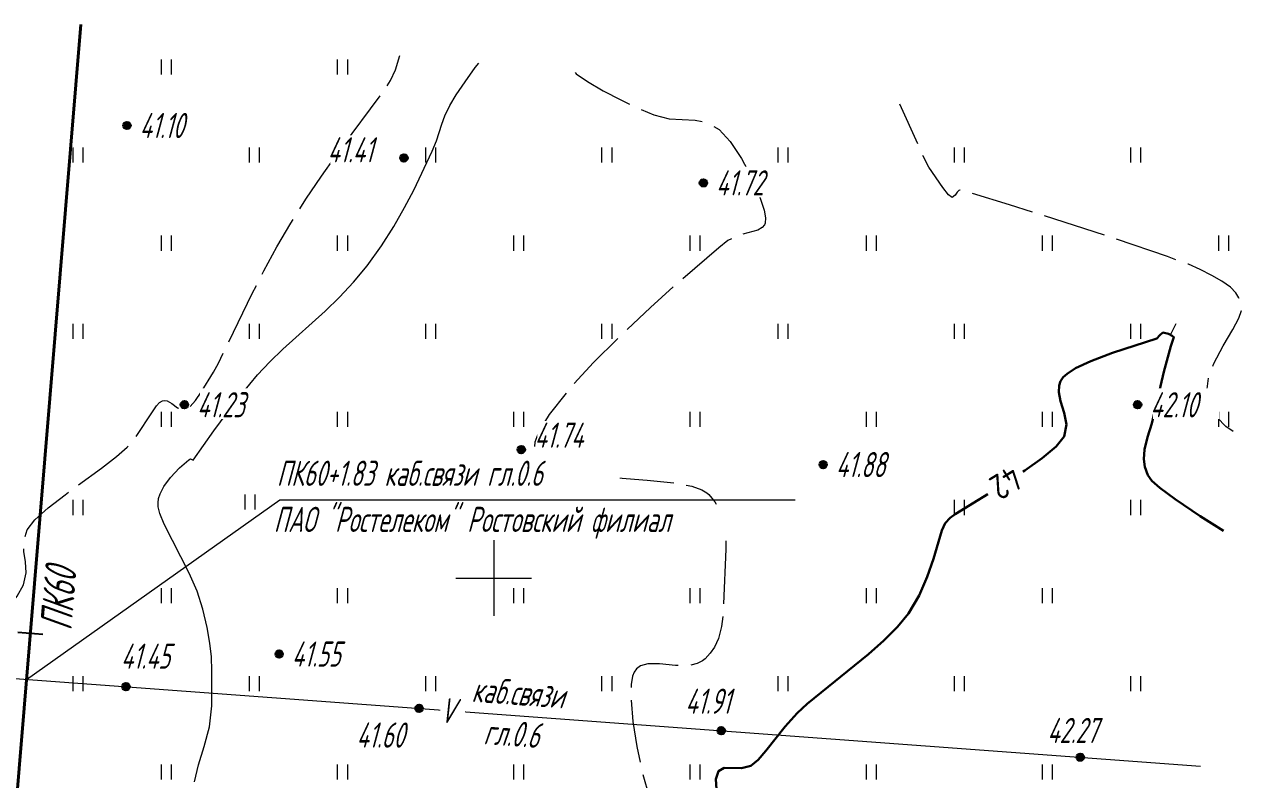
# Model space of a CAD drawing. Extents: x 2208637 to 2213412, y 575334 to 577367.
# Drawn here: x 2211231.36 to 2211279.71, y 576841.99 to 576871.99 of the extents above; entities that cross this region are included whole.
import ezdxf
from ezdxf.enums import TextEntityAlignment as Align

# ---------------------------------------------------------------- set-up
doc = ezdxf.new("R2010")
doc.units = 0
doc.header["$LTSCALE"] = 0.5
doc.linetypes.add('500_329_3', pattern=[6, 5, -1])
doc.layers.get('0').update_dxf_attribs({"lineweight": 25})
for name, color, linetype, lineweight in [('ИИ_ГОРИЗОНТАЛИ_ОСН', 32, 'Continuous', 15), ('ИИ_ГОРИЗОНТАЛИ_УТОЛЩ', 32, 'Continuous', 30), ('ИИ_КАБЕЛЯ_СВЯЗИ', 212, 'Continuous', 25), ('ИИ_КООРДИНАТНАЯ_СЕТКА', 3, 'Continuous', 25), ('ИИ_ОТМЕТКИ', 7, 'Continuous', 25), ('ИИ_ТРАССЫ_КЛС', 5, 'Continuous', 40), ('ИИ_УГОДЬЯ', 7, 'Continuous', 25)]:
    doc.layers.add(name, color=color, linetype=linetype, lineweight=lineweight)
doc.styles.add('BM431', font='', dxfattribs={"height": 1})
doc.styles.add('D431', font='', dxfattribs={"height": 1})
doc.styles.add('GOST 2.304', font='cs_gost2304.shx', dxfattribs={"width": 0.8, "oblique": 15})
doc.styles.get('BM431').set_extended_font_data('bm431', italic=True)
doc.styles.get('D431').set_extended_font_data('D431', italic=True)
doc.linetypes.add('500_132_1', pattern='A,4,[3,Topography.shx,S=2.5,R=0,X=0,Y=0],4,-2', length=10)

# ---------------------------------------------------------------- blocks, each defined once
blk = doc.blocks.new('500_12')
at = {"color": 0, "linetype": 'Continuous', "lineweight": -2, "flags": 128}
for points in [[(0, 3), (0, -3)], [(-3, 0), (3, 0)]]:
    blk.add_lwpolyline(points, dxfattribs=at)
at = {"color": 7, "linetype": 'Continuous', "lineweight": -2, "style": 'D431'}
blk.add_attdef('Вертикальная_подпись', (-0.5, 0.5), '', height=2, rotation=90, dxfattribs=at)
blk.add_attdef('Горизонтальная_подпись', (0.5, 0.5), '', height=2, dxfattribs=at)
blk = doc.blocks.new('500_329_6')
at = {"color": 0, "linetype": 'Continuous', "lineweight": -2}
blk.add_lwpolyline([(0, 0), (1, 0)], dxfattribs=at)
blk = doc.blocks.new('500_401')
at = {"color": 0, "linetype": 'Continuous', "lineweight": -2}
for points in [[(-0.4, 0), (-0.4, 1.2)], [(0.4, 0), (0.4, 1.2)]]:
    blk.add_lwpolyline(points, dxfattribs=at)
blk = doc.blocks.new('500_330_1')
at = {"linetype": 'Continuous', "lineweight": -2}
h = blk.add_hatch(color=0, dxfattribs=at)
h.dxf.hatch_style = 1
edge = h.paths.add_edge_path()
edge.add_arc((0, 0), 0.3, 0, 360)
at = {"color": 0, "linetype": 'Continuous', "lineweight": -2}
blk.add_circle((0, 0), 0.3, dxfattribs=at)
at = {"color": 0, "linetype": 'Continuous', "lineweight": -2, "style": 'GOST 2.304', "flags": 1}
for tag, p in [('Номер', (-1, -1)), ('Номер_рабочей_станции', (-1, -3.5))]:
    blk.add_attdef(tag, text='', height=2, dxfattribs=at).set_placement(p, align=Align.RIGHT)
at = {"color": 0, "linetype": 'Continuous', "lineweight": -2, "style": 'GOST 2.304'}
blk.add_attdef('Высота', (1, -1), '', height=2, dxfattribs=at)
at = {"color": 0, "linetype": 'Continuous', "lineweight": -2, "style": 'GOST 2.304', "flags": 1}
blk.add_attdef('Код', (0, -3.5), '', height=2, dxfattribs=at)
blk = doc.blocks.new('*U54')
at = {"color": 7, "true_color": 0xffffff}
blk.add_wipeout([(-1.595, 1.1), (1.695, 1.1), (1.695, -1.1), (-1.595, -1.1)], dxfattribs=at)
at = {"color": 0, "linetype": 'Continuous', "lineweight": -2, "style": 'GOST 2.304'}
blk.add_attdef('Высота', text='', height=2, dxfattribs=at).set_placement((0, 0), align=Align.MIDDLE_CENTER)
blk = doc.blocks.new('*U64')
at = {"color": 0, "linetype": 'Continuous', "lineweight": -2, "style": 'BM431'}
for tag, p in [('Характеристика', (3, 1.5)), ('Глубина', (3, -3.5))]:
    blk.add_attdef(tag, p, '', height=2, dxfattribs=at)
at = {"color": 7, "linetype": 'Continuous', "lineweight": -2, "true_color": 0xffffff}
blk.add_wipeout([(0, 1.1), (0, -1.1), (1.6, -1.1), (1.6, 1.1)], dxfattribs=at)
at = {"color": 0, "linetype": 'Continuous', "lineweight": -2, "style": 'BM431'}
blk.add_attdef('Индекс_назначения', text='', height=2, dxfattribs=at).set_placement((0, 0), align=Align.MIDDLE_LEFT)

msp = doc.modelspace()

# ---------------------------------------------------------------- linework, layer by layer
at = {"layer": 'ИИ_ГОРИЗОНТАЛИ_ОСН', "color": 32, "linetype": '500_329_3', "lineweight": 20, "flags": 128}
for points, elevation in [([(2211241.692, 576825.529), (2211241.354, 576825.548), (2211240.892, 576825.545), (2211240.413, 576825.496), (2211239.919, 576825.405), (2211239.409, 576825.278), (2211238.885, 576825.118), (2211238.348, 576824.93), (2211237.787, 576824.641), (2211236.971, 576823.976), (2211236.647, 576823.776), (2211236.368, 576823.685), (2211236.154, 576823.659), (2211235.936, 576823.667), (2211235.732, 576823.708), (2211235.42, 576823.822), (2211235.004, 576824.053), (2211234.501, 576824.419), (2211233.637, 576825.169), (2211233.322, 576825.422), (2211232.716, 576825.817), (2211232.461, 576826.002), (2211232.157, 576826.265), (2211231.415, 576827.009), (2211230.886, 576827.572), (2211230.342, 576828.182), (2211229.851, 576828.779), (2211229.479, 576829.303), (2211229.295, 576829.694), (2211229.293, 576830.082), (2211229.424, 576830.418), (2211229.603, 576830.738), (2211229.743, 576831.08), (2211229.761, 576831.482), (2211229.573, 576831.91), (2211229.135, 576832.643), (2211228.518, 576833.592), (2211227.79, 576834.669), (2211225.647, 576837.783), (2211225.178, 576838.489), (2211224.949, 576838.881), (2211224.809, 576839.282), (2211224.613, 576840.377), (2211224.485, 576840.782), (2211224.176, 576841.596), (2211224.101, 576841.906), (2211224.086, 576842.127), (2211224.101, 576842.266), (2211224.144, 576842.413), (2211224.209, 576842.552), (2211224.333, 576842.718), (2211224.543, 576842.891), (2211224.861, 576843.096), (2211225.223, 576843.367), (2211226.716, 576844.564), (2211227.196, 576844.98), (2211227.696, 576845.455), (2211228.799, 576846.595), (2211229.443, 576847.292), (2211230.073, 576848.006), (2211230.634, 576848.684), (2211231.071, 576849.276), (2211231.328, 576849.729), (2211231.435, 576850.209), (2211231.408, 576850.64), (2211231.34, 576851.05), (2211231.327, 576851.466), (2211231.464, 576851.917), (2211231.775, 576852.31), (2211232.307, 576852.785), (2211232.978, 576853.309), (2211234.416, 576854.363), (2211235.022, 576854.824), (2211235.444, 576855.196), (2211235.831, 576855.662), (2211236.416, 576856.565), (2211236.601, 576856.833), (2211236.728, 576856.972), (2211236.848, 576857.043), (2211236.912, 576857.053), (2211237.036, 576857.032), (2211237.211, 576856.931), (2211237.439, 576856.76), (2211237.744, 576856.69), (2211237.944, 576856.813), (2211238.154, 576857.053), (2211238.376, 576857.38), (2211238.867, 576858.179), (2211239.063, 576858.53), (2211240.411, 576861.3), (2211240.876, 576862.206), (2211241.386, 576863.148), (2211241.94, 576864.099), (2211242.536, 576865.042), (2211243.159, 576865.961), (2211243.779, 576866.835), (2211245.703, 576869.441), (2211245.907, 576869.763), (2211246.096, 576870.186), (2211246.271, 576870.754)], 41.25), ([(2211253.24, 576870.073), (2211253.275, 576870.031), (2211253.723, 576869.714), (2211254.341, 576869.354), (2211255.043, 576868.99), (2211255.745, 576868.659), (2211256.362, 576868.399), (2211256.97, 576868.239), (2211257.998, 576868.183), (2211258.473, 576868.087), (2211258.961, 576867.813), (2211259.398, 576867.341), (2211259.842, 576866.662), (2211260.247, 576865.887), (2211260.569, 576865.127), (2211260.736, 576864.605), (2211260.793, 576864.301), (2211260.78, 576864.099), (2211260.751, 576864.032), (2211260.668, 576863.925), (2211260.495, 576863.817), (2211259.751, 576863.624), (2211259.302, 576863.406), (2211258.935, 576863.112), (2211257.306, 576861.714), (2211256.223, 576860.738), (2211255.081, 576859.664), (2211253.97, 576858.556), (2211252.98, 576857.479), (2211252.201, 576856.496), (2211251.79, 576855.821), (2211251.637, 576855.402), (2211251.618, 576855.172), (2211251.637, 576855.073), (2211251.681, 576854.96), (2211251.822, 576854.76), (2211252.155, 576854.516), (2211252.786, 576854.278), (2211253.79, 576854.088), (2211254.93, 576853.973), (2211256.089, 576853.886), (2211257.155, 576853.779), (2211257.863, 576853.648), (2211258.271, 576853.507), (2211258.471, 576853.387), (2211258.547, 576853.318), (2211258.783, 576853.025), (2211258.959, 576852.721), (2211259.115, 576852.298), (2211259.209, 576851.74), (2211259.225, 576851.148), (2211259.115, 576848.612), (2211259.051, 576848.079), (2211258.926, 576847.601), (2211258.765, 576847.255), (2211258.601, 576847.017), (2211258.394, 576846.795), (2211258.297, 576846.717), (2211258.087, 576846.604), (2211257.734, 576846.523), (2211257.224, 576846.527), (2211256.583, 576846.593), (2211256.12, 576846.595), (2211255.829, 576846.512), (2211255.673, 576846.398), (2211255.573, 576846.258), (2211255.516, 576846.096), (2211255.466, 576845.765), (2211255.457, 576845.184), (2211255.53, 576844.296), (2211255.684, 576843.302), (2211255.902, 576842.285), (2211256.173, 576841.327), (2211256.48, 576840.511), (2211256.81, 576839.917), (2211257.278, 576839.428), (2211257.783, 576839.12), (2211258.325, 576838.916), (2211258.902, 576838.741), (2211259.513, 576838.519), (2211260.159, 576838.173), (2211260.739, 576837.772), (2211261.192, 576837.419), (2211262.397, 576836.365), (2211262.95, 576835.922), (2211263.542, 576835.544), (2211264.203, 576835.215), (2211264.889, 576834.897), (2211265.555, 576834.552), (2211266.155, 576834.143), (2211266.559, 576833.745), (2211266.801, 576833.391), (2211266.981, 576832.982), (2211267.022, 576832.833), (2211267.064, 576832.518), (2211267.036, 576832.015), (2211266.865, 576831.308), (2211266.507, 576830.412), (2211266.083, 576829.565), (2211265.693, 576828.831), (2211265.473, 576828.37), (2211265.395, 576828.12), (2211265.397, 576828.007), (2211265.455, 576827.926), (2211265.547, 576827.868), (2211265.718, 576827.833), (2211265.997, 576827.862), (2211266.875, 576828.066), (2211267.363, 576828.095), (2211267.791, 576828.055), (2211268.13, 576828), (2211269.194, 576827.726), (2211270.71, 576827.37), (2211271.32, 576827.195), (2211271.963, 576826.973), (2211272.626, 576826.69), (2211272.636, 576826.685)], 41.75), ([(2211279.366, 576855.813), (2211279.078, 576856.017), (2211278.738, 576856.373), (2211278.539, 576856.696), (2211278.435, 576856.946), (2211278.359, 576857.224), (2211278.337, 576857.51), (2211278.394, 576857.944), (2211278.599, 576858.522), (2211278.972, 576859.221), (2211279.36, 576859.866), (2211279.6, 576860.323), (2211279.696, 576860.621), (2211279.707, 576860.794), (2211279.693, 576860.873), (2211279.6, 576861.122), (2211279.475, 576861.33), (2211279.26, 576861.557), (2211278.922, 576861.792), (2211278.517, 576862.012), (2211278.053, 576862.259), (2211277.591, 576862.459), (2211276.762, 576862.765), (2211274.387, 576863.573), (2211270.489, 576864.826), (2211268.629, 576865.381), (2211268.514, 576865.404), (2211268.471, 576865.387), (2211268.403, 576865.323), (2211268.326, 576865.2), (2211268.211, 576865.112), (2211268.064, 576865.225), (2211267.836, 576865.507), (2211267.281, 576866.322), (2211267.06, 576866.759), (2211266.127, 576868.816)], 41.75)]:
    msp.add_lwpolyline(points, dxfattribs=dict(at, elevation=elevation))
at = {"layer": 'ИИ_ГОРИЗОНТАЛИ_ОСН', "elevation": 41.5, "flags": 128}
msp.add_lwpolyline([(2211238.116, 576841.91), (2211238.281, 576842.581), (2211238.505, 576843.31), (2211238.706, 576844.091), (2211238.8, 576844.921), (2211238.81, 576846.311), (2211238.786, 576846.867), (2211238.726, 576847.418), (2211238.618, 576848.031), (2211238.449, 576848.769), (2211238.217, 576849.483), (2211237.901, 576850.198), (2211236.908, 576852.143), (2211236.744, 576852.558), (2211236.678, 576852.828), (2211236.667, 576852.985), (2211236.689, 576853.153), (2211236.751, 576853.346), (2211236.897, 576853.632), (2211237.16, 576853.991), (2211237.519, 576854.37), (2211237.893, 576854.693), (2211237.952, 576854.73), (2211238.068, 576854.681), (2211238.889, 576855.846), (2211239.415, 576856.562), (2211240.005, 576857.326), (2211240.622, 576858.068), (2211241.106, 576858.586), (2211241.626, 576859.085), (2211243.31, 576860.599), (2211243.879, 576861.151), (2211244.438, 576861.747), (2211244.975, 576862.4), (2211245.538, 576863.187), (2211246.032, 576863.966), (2211246.46, 576864.714), (2211246.824, 576865.409), (2211247.554, 576866.95), (2211247.729, 576867.366), (2211247.934, 576868.027), (2211248.057, 576868.363), (2211248.255, 576868.763), (2211248.514, 576869.191), (2211248.86, 576869.706), (2211249.268, 576870.271), (2211249.405, 576870.448)], dxfattribs=at)
at = {"layer": 'ИИ_ГОРИЗОНТАЛИ_УТОЛЩ', "elevation": 42, "flags": 128}
msp.add_lwpolyline([(2211278.982, 576851.876), (2211278.053, 576852.461), (2211277.064, 576853.126), (2211276.457, 576853.582), (2211276.144, 576853.865), (2211275.979, 576854.088), (2211275.866, 576854.413), (2211275.823, 576854.715), (2211275.848, 576855.101), (2211275.971, 576855.59), (2211276.141, 576856.131), (2211276.613, 576858.187), (2211276.893, 576859.212), (2211277.007, 576859.572), (2211276.944, 576859.625), (2211276.803, 576859.698), (2211276.577, 576859.746), (2211276.458, 576859.651), (2211276.34, 576859.518), (2211274.573, 576858.945), (2211273.712, 576858.616), (2211273.113, 576858.332), (2211272.771, 576858.115), (2211272.614, 576857.971), (2211272.513, 576857.815), (2211272.455, 576857.643), (2211272.44, 576857.38), (2211272.514, 576857.022), (2211272.662, 576856.564), (2211272.753, 576856.094), (2211272.655, 576855.615), (2211272.338, 576855.222), (2211271.785, 576854.758), (2211271.09, 576854.266), (2211270.349, 576853.784), (2211268.325, 576852.53), (2211268.135, 576852.393), (2211267.937, 576852.18), (2211267.799, 576851.884), (2211267.463, 576850.765), (2211267.221, 576850.053), (2211266.899, 576849.311), (2211266.475, 576848.595), (2211266.044, 576848.067), (2211265.499, 576847.521), (2211264.881, 576846.97), (2211262.452, 576844.998), (2211262.052, 576844.632), (2211261.572, 576844.104), (2211260.813, 576843.143), (2211260.499, 576842.781), (2211260.209, 576842.546), (2211259.84, 576842.447), (2211259.158, 576842.464), (2211258.928, 576842.327), (2211258.823, 576842.016), (2211258.846, 576841.617)], dxfattribs=at)
at = {"layer": 'ИИ_КАБЕЛЯ_СВЯЗИ', "lineweight": 20, "elevation": 41.41, "flags": 128}
msp.add_lwpolyline([(2211231.442, 576845.976), (2211241.499, 576853.109), (2211261.968, 576853.109)], dxfattribs=at)
at = {"layer": 'ИИ_КАБЕЛЯ_СВЯЗИ', "linetype": '500_132_1', "lineweight": 20, "elevation": -0.615, "flags": 128}
msp.add_lwpolyline([(2211177.709, 576843.707), (2211215.565, 576847.15), (2211278.07, 576842.53)], dxfattribs=at)
at = {"layer": 'ИИ_ТРАССЫ_КЛС', "lineweight": 25}
msp.add_line((2211232.092, 576847.756), (2211231.095, 576847.838), dxfattribs=at)
at = {"layer": 'ИИ_ТРАССЫ_КЛС', "flags": 128}
msp.add_lwpolyline([(2211233.604, 576871.99), (2211229.714, 576825.179), (2211222.268, 576806.065), (2211215.123, 576793.842), (2211206.075, 576781.299), (2211202.671, 576777.573), (2211194.772, 576776.058), (2211171.669, 576756.486), (2211163.733, 576745.007), (2211155.529, 576731.079), (2211148.193, 576717.191), (2211140.533, 576701.223)], dxfattribs=at)

# ---------------------------------------------------------------- block references
at = {"layer": 'ИИ_ГОРИЗОНТАЛИ_ОСН', "xscale": 0.5, "yscale": 0.5, "zscale": 0.5, "rotation": 62.82721409698302}
msp.add_blockref('500_329_6', (2211276.874, 576859.662, 42), dxfattribs=at)
at = {"layer": 'ИИ_КООРДИНАТНАЯ_СЕТКА', "color": 3, "lineweight": 20, "xscale": 0.5, "yscale": 0.5, "zscale": 0.5}
msp.add_blockref('500_12', (2211250, 576850), dxfattribs=at)
at = {"layer": 'ИИ_УГОДЬЯ', "lineweight": 20, "xscale": 0.5, "yscale": 0.5, "zscale": 0.5}
for p in [(2211237, 576870), (2211244, 576870), (2211233.5, 576866.5), (2211240.5, 576866.5), (2211247.5, 576866.5), (2211254.5, 576866.5), (2211261.5, 576866.5), (2211268.5, 576866.5), (2211275.5, 576866.5), (2211237, 576863), (2211244, 576863), (2211251, 576863), (2211258, 576863), (2211265, 576863), (2211272, 576863), (2211279, 576863), (2211233.5, 576859.5), (2211240.5, 576859.5), (2211247.5, 576859.5), (2211254.5, 576859.5), (2211261.5, 576859.5), (2211268.5, 576859.5), (2211275.5, 576859.5), (2211237, 576856), (2211244, 576856), (2211251, 576856), (2211258, 576856), (2211265, 576856), (2211272, 576856), (2211279, 576856), (2211233.5, 576852.5), (2211240.325, 576852.723), (2211268.5, 576852.5), (2211275.5, 576852.5), (2211237, 576849), (2211244, 576849), (2211251, 576849), (2211258, 576849), (2211265, 576849), (2211272, 576849), (2211233.5, 576845.5), (2211240.5, 576845.5), (2211247.5, 576845.5), (2211254.5, 576845.5), (2211261.5, 576845.5), (2211268.5, 576845.5), (2211275.5, 576845.5), (2211237, 576842), (2211244, 576842), (2211251, 576842), (2211258, 576842), (2211265, 576842), (2211272, 576842)]:
    msp.add_blockref('500_401', p, dxfattribs=at)

# ---------------------------------------------------------------- next in the draw order: wipeouts: each hides what was drawn before it
at = {"lineweight": 0}
for points, layer in [([(2211270.68, 576854.66), (2211269.417, 576853.878), (2211270.059, 576852.843), (2211271.321, 576853.626)], 'ИИ_ГОРИЗОНТАЛИ_УТОЛЩ'), ([(2211241.436, 576853.59), (2211255.004, 576853.59), (2211255.004, 576854.788), (2211241.436, 576854.788)], 'ИИ_КАБЕЛЯ_СВЯЗИ'), ([(2211241.313, 576851.757), (2211261.641, 576851.757), (2211261.641, 576852.923), (2211241.313, 576852.923)], 'ИИ_КАБЕЛЯ_СВЯЗИ'), ([(2211249.156, 576845.012), (2211254.17, 576844.642), (2211254.256, 576845.804), (2211249.242, 576846.175)], 'ИИ_КАБЕЛЯ_СВЯЗИ'), ([(2211248.159, 576844.169), (2211248.817, 576844.121), (2211248.901, 576845.258), (2211248.243, 576845.306)], 'ИИ_КАБЕЛЯ_СВЯЗИ'), ([(2211236.05, 576867.402), (2211238.491, 576867.402), (2211238.491, 576868.542), (2211236.05, 576868.542)], 'ИИ_ОТМЕТКИ'), ([(2211243.516, 576866.437), (2211246.037, 576866.437), (2211246.037, 576867.577), (2211243.516, 576867.577)], 'ИИ_ОТМЕТКИ'), ([(2211258.946, 576865.124), (2211261.61, 576865.124), (2211261.61, 576866.342), (2211258.946, 576866.342)], 'ИИ_ОТМЕТКИ'), ([(2211238.33, 576856.312), (2211240.951, 576856.312), (2211240.951, 576857.529), (2211238.33, 576857.529)], 'ИИ_ОТМЕТКИ'), ([(2211276.192, 576856.312), (2211278.813, 576856.312), (2211278.813, 576857.529), (2211276.192, 576857.529)], 'ИИ_ОТМЕТКИ'), ([(2211251.735, 576855.102), (2211254.235, 576855.102), (2211254.235, 576856.242), (2211251.735, 576856.242)], 'ИИ_ОТМЕТКИ'), ([(2211263.703, 576853.935), (2211266.324, 576853.935), (2211266.324, 576855.075), (2211263.703, 576855.075)], 'ИИ_ОТМЕТКИ'), ([(2211235.309, 576846.326), (2211237.99, 576846.326), (2211237.99, 576847.466), (2211235.309, 576847.466)], 'ИИ_ОТМЕТКИ'), ([(2211242.096, 576846.41), (2211244.717, 576846.41), (2211244.717, 576847.55), (2211242.096, 576847.55)], 'ИИ_ОТМЕТКИ'), ([(2211257.725, 576844.538), (2211260.186, 576844.538), (2211260.186, 576845.678), (2211257.725, 576845.678)], 'ИИ_ОТМЕТКИ'), ([(2211244.662, 576843.193), (2211247.283, 576843.193), (2211247.283, 576844.39), (2211244.662, 576844.39)], 'ИИ_ОТМЕТКИ'), ([(2211272.103, 576843.375), (2211274.924, 576843.375), (2211274.924, 576844.592), (2211272.103, 576844.592)], 'ИИ_ОТМЕТКИ'), ([(2211233.323, 576847.949), (2211233.606, 576851.347), (2211232.113, 576851.471), (2211231.831, 576848.073)], 'ИИ_ТРАССЫ_КЛС')]:
    msp.add_wipeout(points, dxfattribs=at).dxf.layer = layer

# ---------------------------------------------------------------- next in the draw order: block references
at = {"layer": 'ИИ_ГОРИЗОНТАЛИ_УТОЛЩ', "color": 32, "lineweight": 20, "xscale": 0.5, "yscale": 0.5, "zscale": 0.5, "rotation": 211.8014096094104}
msp.add_blockref('*U54', (2211270.349, 576853.784, 42), dxfattribs=at).add_auto_attribs({'Высота': '42'})
at = {"layer": 'ИИ_ОТМЕТКИ'}
ref = msp.add_blockref('500_330_1', (2211235.433, 576867.972, 41.102), dxfattribs=dict(at, xscale=0.5, yscale=0.5, zscale=0.5))
ref.add_attrib('Высота', '41.10', (2211235.933, 576867.472, -27.402), dxfattribs={"layer": '0', "color": 0, "linetype": 'Continuous', "lineweight": -2, "height": 1, "style": 'GOST 2.304', "oblique": 15, "width": 0.8})
ref = msp.add_blockref('500_330_1', (2211246.435, 576866.685, 41.407), dxfattribs=dict(at, xscale=0.5, yscale=0.5, zscale=0.5))
ref.add_attrib('Высота', '41.41', (2211243.399, 576866.507), dxfattribs={"layer": '0', "color": 0, "linetype": 'Continuous', "lineweight": -2, "height": 1, "style": 'GOST 2.304', "oblique": 15, "width": 0.8})
ref = msp.add_blockref('500_330_1', (2211258.329, 576865.694, 41.716), dxfattribs=dict(at, xscale=0.5, yscale=0.5, zscale=0.5))
ref.add_attrib('Высота', '41.72', (2211258.829, 576865.194, -27.811), dxfattribs={"layer": '0', "color": 0, "linetype": 'Continuous', "lineweight": -2, "height": 1, "style": 'GOST 2.304', "oblique": 15, "width": 0.8})
ref = msp.add_blockref('500_330_1', (2211237.713, 576856.882, 41.226), dxfattribs=dict(at, xscale=0.5, yscale=0.5, zscale=0.5))
ref.add_attrib('Высота', '41.23', (2211238.213, 576856.382, -27.484), dxfattribs={"layer": '0', "color": 0, "linetype": 'Continuous', "lineweight": -2, "height": 1, "style": 'GOST 2.304', "oblique": 15, "width": 0.8})
ref = msp.add_blockref('500_330_1', (2211275.575, 576856.882, 42.097), dxfattribs=dict(at, xscale=0.5, yscale=0.5, zscale=0.5))
ref.add_attrib('Высота', '42.10', (2211276.075, 576856.382, -28.065), dxfattribs={"layer": '0', "color": 0, "linetype": 'Continuous', "lineweight": -2, "height": 1, "style": 'GOST 2.304', "oblique": 15, "width": 0.8})
ref = msp.add_blockref('500_330_1', (2211251.093, 576855.1, 41.744), dxfattribs=dict(at, xscale=0.5, yscale=0.5, zscale=0.5))
ref.add_attrib('Высота', '41.74', (2211251.618, 576855.172, 41.75), dxfattribs={"layer": '0', "color": 0, "linetype": 'Continuous', "lineweight": -2, "height": 1, "style": 'GOST 2.304', "oblique": 15, "width": 0.8})
ref = msp.add_blockref('500_330_1', (2211263.086, 576854.505, 41.883), dxfattribs=dict(at, xscale=0.5, yscale=0.5, zscale=0.5))
ref.add_attrib('Высота', '41.88', (2211263.586, 576854.005, -27.922), dxfattribs={"layer": '0', "color": 0, "linetype": 'Continuous', "lineweight": -2, "height": 1, "style": 'GOST 2.304', "oblique": 15, "width": 0.8})
ref = msp.add_blockref('500_330_1', (2211235.392, 576845.685, 41.446), dxfattribs=dict(at, xscale=0.5, yscale=0.5, zscale=0.5))
ref.add_attrib('Высота', '41.45', (2211235.192, 576846.396), dxfattribs={"layer": '0', "color": 0, "linetype": 'Continuous', "lineweight": -2, "height": 1, "style": 'GOST 2.304', "oblique": 15, "width": 0.8})
ref = msp.add_blockref('500_330_1', (2211241.479, 576846.98, 41.546), dxfattribs=dict(at, xscale=0.5, yscale=0.5, zscale=0.5))
ref.add_attrib('Высота', '41.55', (2211241.979, 576846.48, -27.697), dxfattribs={"layer": '0', "color": 0, "linetype": 'Continuous', "lineweight": -2, "height": 1, "style": 'GOST 2.304', "oblique": 15, "width": 0.8})
ref = msp.add_blockref('500_330_1', (2211259.037, 576843.937, 41.913), dxfattribs=dict(at, xscale=0.5, yscale=0.5, zscale=0.5))
ref.add_attrib('Высота', '41.91', (2211257.608, 576844.608), dxfattribs={"layer": '0', "color": 0, "linetype": 'Continuous', "lineweight": -2, "height": 1, "style": 'GOST 2.304', "oblique": 15, "width": 0.8})
ref = msp.add_blockref('500_330_1', (2211247.038, 576844.824, 41.6), dxfattribs=dict(at, xscale=0.5, yscale=0.5, zscale=0.5))
ref.add_attrib('Высота', '41.60', (2211244.545, 576843.263), dxfattribs={"layer": '0', "color": 0, "linetype": 'Continuous', "lineweight": -2, "height": 1, "style": 'GOST 2.304', "oblique": 15, "width": 0.8})
ref = msp.add_blockref('500_330_1', (2211273.297, 576842.883, 42.267), dxfattribs=dict(at, xscale=0.5, yscale=0.5, zscale=0.5))
ref.add_attrib('Высота', '42.27', (2211271.986, 576843.445), dxfattribs={"layer": '0', "color": 0, "linetype": 'Continuous', "lineweight": -2, "height": 1, "style": 'GOST 2.304', "oblique": 15, "width": 0.8})

# ---------------------------------------------------------------- next in the draw order: texts
at = {"layer": 'ИИ_КАБЕЛЯ_СВЯЗИ', "lineweight": 20, "ltscale": 2, "style": 'GOST 2.304', "oblique": 15, "width": 0.8}
for s, p in [('ПК60+1.83 каб.связи гл.0.6', (2211241.386, 576853.66, 83.41)), ('ПАО "Ростелеком" Ростовский филиал', (2211241.263, 576851.827))]:
    msp.add_text(s, height=1, dxfattribs=at).set_placement(p)
at = {"layer": 'ИИ_ТРАССЫ_КЛС', "lineweight": 25, "style": 'GOST 2.304', "oblique": 15, "width": 0.8}
msp.add_text('ПК60', height=1.25, rotation=85.2487, dxfattribs=at).set_placement((2211233.231, 576847.894))

# ---------------------------------------------------------------- next in the draw order: wipeouts: each hides what was drawn before it
at = {"lineweight": 0}
msp.add_wipeout([(2211249.652, 576843.33), (2211252.548, 576843.116), (2211252.636, 576844.31), (2211249.74, 576844.524)], dxfattribs=at).dxf.layer = 'ИИ_КАБЕЛЯ_СВЯЗИ'

# ---------------------------------------------------------------- next in the draw order: block references
at = {"layer": 'ИИ_КАБЕЛЯ_СВЯЗИ'}
ref = msp.add_blockref('*U64', (2211247.883, 576844.761, -0.615), dxfattribs=dict(at, xscale=0.4999999999999998, yscale=0.4999999999999998, zscale=0.4999999999999998, rotation=355.7727602769841))
ref.add_attrib('Индекс_назначения', 'V', dxfattribs={"layer": '0', "color": 0, "linetype": 'Continuous', "lineweight": -2, "height": 1, "rotation": 355.7728, "style": 'GOST 2.304', "oblique": 15, "width": 0.8}).set_placement((2211247.883, 576844.761, -0.615), align=Align.MIDDLE_LEFT)
ref.add_attrib('Характеристика', 'каб.связи', (2211249.111, 576845.086), dxfattribs={"layer": '0', "color": 0, "linetype": 'Continuous', "lineweight": -2, "height": 1, "rotation": 355.7728, "style": 'GOST 2.304', "oblique": 15, "width": 0.8})
ref.add_attrib('Глубина', 'гл.0.6', (2211249.583, 576843.405), dxfattribs={"layer": '0', "color": 0, "linetype": 'Continuous', "lineweight": -2, "height": 1, "rotation": 355.7728, "style": 'GOST 2.304', "oblique": 15, "width": 0.8})

doc.saveas('drawing.dxf')
